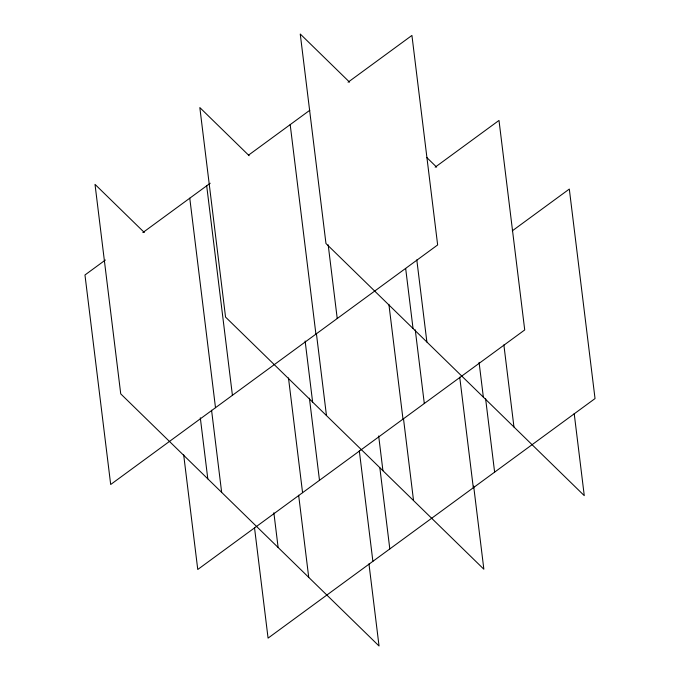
<?xml version="1.0" encoding="UTF-8"?>
<svg xmlns="http://www.w3.org/2000/svg" width="680" height="680" viewBox="0 0 680 680"><rect width="100%" height="100%" fill="white"/><g stroke="black" fill="none" stroke-linecap="round" stroke-linejoin="round"><path stroke-width="1.02" d="M105.391 260.015L84.966 274.983L110.687 484.491L437.648 244.945L411.927 35.436L348.075 82.212M142.851 232.577L210.205 183.226M248.514 155.159L309.808 110.254M435.149 167.203L499.001 120.428L524.722 329.936L197.761 569.483L183.668 454.733M512.278 230.851L569.313 189.066L595.034 398.574L268.073 638.12L254.499 527.578M349.562 82.144L300.245 34L325.966 243.508L584.273 495.644L574.192 413.525M426.776 157.505L436.637 167.135M249.144 155.712L199.827 107.567L225.548 317.075L483.854 569.211L473.646 486.038M144.33 232.5L95.013 184.356L120.734 393.865L379.041 646L368.959 563.881M503.871 344.887L513.961 427.006M485.571 398.446L494.623 472.141M479.085 362.389L483.352 397.137M459.731 377.213L473.305 487.756M416.806 259.896L426.887 342.014M415.259 329.817L424.303 403.512M405.671 268.49L413.041 328.5M403.461 418.455L413.542 500.573M388.9 304.368L402.993 419.126M378.675 435.965L382.933 470.704M379.856 467.865L389.81 548.93M359.312 450.789L372.887 561.332M328.185 244.825L337.229 318.521M316.387 333.464L326.468 415.582M290.19 124.627L315.92 334.135M305.125 341.012L312.622 402.067M309.409 398.183L319.49 480.301M288.481 377.944L302.575 492.694M298.648 495.244L308.728 577.362M273.861 512.754L278.128 547.494M206.694 185.802L232.416 395.309M189.771 198.194L215.5 407.702M211.573 410.252L221.654 492.371M200.311 417.8L207.808 478.864"/></g></svg>
